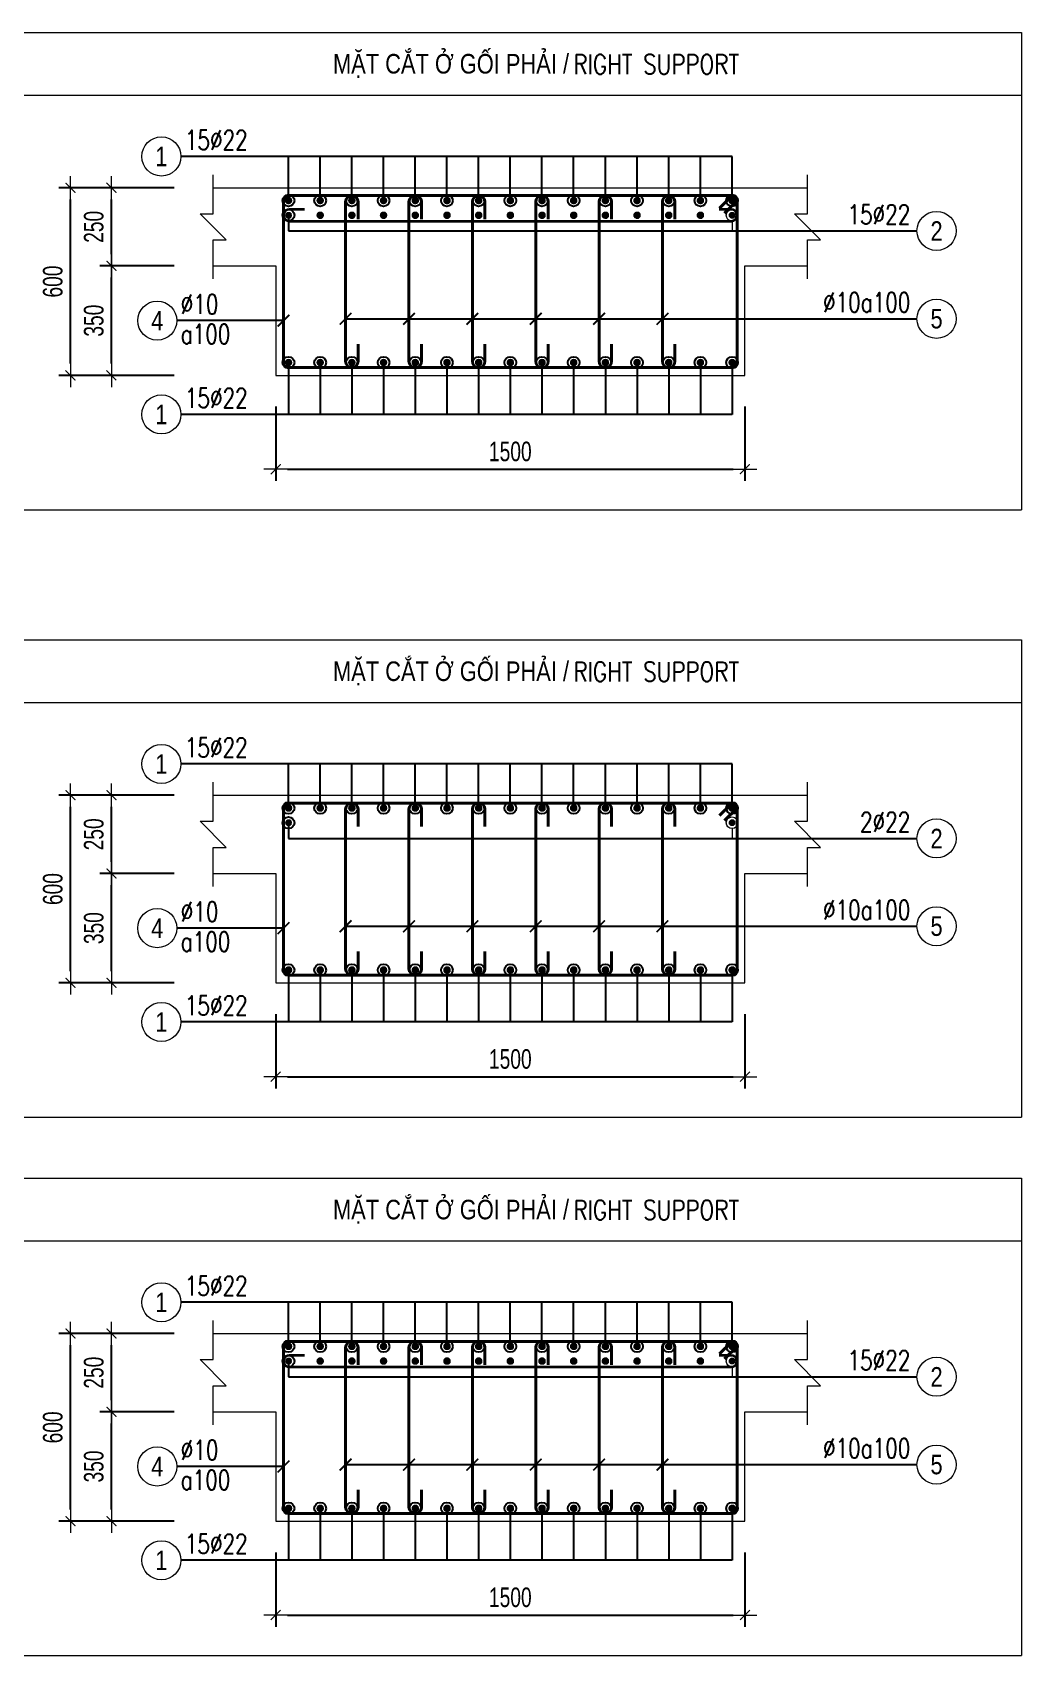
# Model space of a CAD drawing. Header units: millimetres. Extents: x 0 to 256521, y -18667 to 27271.
# Drawn here: x 253360 to 256521, y 7832 to 13023 of the extents above; entities that cross this region are included whole.
import ezdxf
from ezdxf.enums import TextEntityAlignment as Align

# ---------------------------------------------------------------- set-up
doc = ezdxf.new("R2010")
doc.units = ezdxf.units.MM
doc.layers.get('0').update_dxf_attribs({"lineweight": 20})
doc.layers.get('Defpoints').update_dxf_attribs({"color": 151, "lineweight": 9})
for name, color, linetype, lineweight in [('NDC_S_CONTINUOUS', 3, 'Continuous', 20), ('NDC_S_DIM', 1, 'Continuous', 15), ('NDC_S_REBAR', 4, 'Continuous', 35), ('NDC_S_STIRRUP', 4, 'Continuous', 40), ('NDC_S_THIN LINE', 8, 'Continuous', 9), ('NDC_S_VN TEXT', 7, 'Continuous', 20), ('NDC_Table', 3, 'Continuous', 20)]:
    doc.layers.add(name, color=color, linetype=linetype, lineweight=lineweight)
doc.styles.add('ARIAL', font='arial.ttf', dxfattribs={"width": 0.8})
doc.styles.add('NDC_DIM', font='', dxfattribs={"width": 0.75})
doc.styles.add('NDC_EN TXT', font='romans.shx', dxfattribs={"width": 0.8})
doc.styles.add('NDC_VIE TXT', font='arial.ttf', dxfattribs={"width": 0.8})
doc.styles.get('NDC_DIM').set_extended_font_data('Dotum')
doc.dimstyles.new('NDC_dim_25', dxfattribs={"dimscale": 25, "dimtxt": 2.5, "dimasz": 1.5, "dimexe": 1.5, "dimexo": 2.5, "dimgap": 1, "dimtad": 1, "dimdec": 0, "dimzin": 0, "dimdsep": 46, "dimtxsty": 'NDC_DIM', "dimblk": 'DIMMARK', "dimcen": 0.09, "dimdle": 1.2, "dimclrd": 1, "dimclre": 1, "dimclrt": 3, "dimadec": 0, "dimazin": 0, "dimtfac": 1, "dimtdec": 0, "dimtix": 1, "dimtofl": 0, "dimtmove": 0, "dimatfit": 3, "dimfxl": 8, "dimfxlon": 1, "dimtolj": 1, "dimtzin": 0, "dimarcsym": 0})

# ---------------------------------------------------------------- blocks, each defined once
blk = doc.blocks.new('DIMMARK')
at = {"layer": 'NDC_S_DIM', "color": 1}
blk.add_line((-1.5, 0), (1, 0), dxfattribs=at)
at = {"layer": 'NDC_S_DIM', "color": 2, "const_width": 0.1}
blk.add_lwpolyline([(-0.42, -0.42), (0.42, 0.42)], dxfattribs=at)
blk = doc.blocks.new('*D279')
at = {"layer": 'Defpoints', "color": 0, "transparency": 16777216}
for p in [(254137.1, 9983.4), (255637.1, 9983.4), (255637.1, 9683.4)]:
    blk.add_point(p, dxfattribs=at)
at = {"layer": 'NDC_S_DIM', "color": 1, "lineweight": -2, "transparency": 16777216}
for p, q in [((254137.1, 9883.4), (254137.1, 9645.9)), ((255637.1, 9883.4), (255637.1, 9645.9)), ((254174.6, 9683.4), (255599.6, 9683.4))]:
    blk.add_line(p, q, dxfattribs=at)
at = {"layer": 'NDC_S_DIM', "color": 1, "lineweight": -2, "transparency": 16777216, "xscale": 37.5, "yscale": 37.5, "zscale": 37.5, "rotation": 180}
blk.add_blockref('DIMMARK', (254137.1, 9683.4), dxfattribs=at)
at = {"layer": 'NDC_S_DIM', "color": 1, "lineweight": -2, "transparency": 16777216, "xscale": 37.5, "yscale": 37.5, "zscale": 37.5}
blk.add_blockref('DIMMARK', (255637.1, 9683.4), dxfattribs=at)
at = {"layer": 'NDC_S_DIM', "color": 3, "transparency": 16777216, "insert": (254887.1, 9739.7), "char_height": 62.5, "attachment_point": 5, "style": 'NDC_DIM'}
blk.add_mtext('\\A1;1500', dxfattribs=at)
blk = doc.blocks.new('*D280')
at = {"layer": 'Defpoints', "color": 0, "transparency": 16777216}
for p in [(253612.1, 10333.4), (253937.1, 10333.4), (253937.1, 9983.4)]:
    blk.add_point(p, dxfattribs=at)
at = {"layer": 'NDC_S_DIM', "color": 1, "lineweight": -2, "transparency": 16777216}
for p, q in [((253812.1, 10333.4), (253574.6, 10333.4)), ((253612.1, 10020.9), (253612.1, 10295.9)), ((253812.1, 9983.4), (253574.6, 9983.4))]:
    blk.add_line(p, q, dxfattribs=at)
at = {"layer": 'NDC_S_DIM', "color": 1, "lineweight": -2, "transparency": 16777216, "xscale": 37.5, "yscale": 37.5, "zscale": 37.5}
for p, rotation in [((253612.1, 10333.4), 90), ((253612.1, 9983.4), 270)]:
    blk.add_blockref('DIMMARK', p, dxfattribs=dict(at, rotation=rotation))
at = {"layer": 'NDC_S_DIM', "color": 3, "transparency": 16777216, "insert": (253555.8, 10158.4), "char_height": 62.5, "attachment_point": 5, "rotation": 90, "style": 'NDC_DIM'}
blk.add_mtext('\\A1;350', dxfattribs=at)
blk = doc.blocks.new('*D281')
at = {"layer": 'Defpoints', "color": 0, "transparency": 16777216}
for p in [(253612.1, 10583.4), (253937.1, 10583.4), (253937.1, 10333.4)]:
    blk.add_point(p, dxfattribs=at)
at = {"layer": 'NDC_S_DIM', "color": 1, "lineweight": -2, "transparency": 16777216}
for p, q in [((253812.1, 10583.4), (253574.6, 10583.4)), ((253612.1, 10370.9), (253612.1, 10545.9)), ((253812.1, 10333.4), (253574.6, 10333.4))]:
    blk.add_line(p, q, dxfattribs=at)
at = {"layer": 'NDC_S_DIM', "color": 1, "lineweight": -2, "transparency": 16777216, "xscale": 37.5, "yscale": 37.5, "zscale": 37.5}
for p, rotation in [((253612.1, 10583.4), 90), ((253612.1, 10333.4), 270)]:
    blk.add_blockref('DIMMARK', p, dxfattribs=dict(at, rotation=rotation))
at = {"layer": 'NDC_S_DIM', "color": 3, "transparency": 16777216, "insert": (253555.8, 10458.4), "char_height": 62.5, "attachment_point": 5, "rotation": 90, "style": 'NDC_DIM'}
blk.add_mtext('\\A1;250', dxfattribs=at)
blk = doc.blocks.new('*D282')
at = {"layer": 'Defpoints', "color": 0, "transparency": 16777216}
for p in [(253481.1, 10583.4), (253937.1, 10583.4), (253937.1, 9983.4)]:
    blk.add_point(p, dxfattribs=at)
at = {"layer": 'NDC_S_DIM', "color": 1, "lineweight": -2, "transparency": 16777216}
for p, q in [((253681.1, 10583.4), (253443.6, 10583.4)), ((253481.1, 10020.9), (253481.1, 10545.9)), ((253681.1, 9983.4), (253443.6, 9983.4))]:
    blk.add_line(p, q, dxfattribs=at)
at = {"layer": 'NDC_S_DIM', "color": 1, "lineweight": -2, "transparency": 16777216, "xscale": 37.5, "yscale": 37.5, "zscale": 37.5}
for p, rotation in [((253481.1, 10583.4), 90), ((253481.1, 9983.4), 270)]:
    blk.add_blockref('DIMMARK', p, dxfattribs=dict(at, rotation=rotation))
at = {"layer": 'NDC_S_DIM', "color": 3, "transparency": 16777216, "insert": (253424.8, 10283.4), "char_height": 62.5, "attachment_point": 5, "rotation": 90, "style": 'NDC_DIM'}
blk.add_mtext('\\A1;600', dxfattribs=at)
blk = doc.blocks.new('kata_block_THEP')
at = {"layer": 'NDC_S_REBAR', "color": 0}
for p, q in [((-0.5, 0), (0.5, 0)), ((-0.35, 0.35), (0.35, -0.35)), ((0.35, 0.35), (-0.35, -0.35)), ((0, 0.5), (0, -0.5))]:
    blk.add_line(p, q, dxfattribs=at)
at = {"layer": 'NDC_S_REBAR', "color": 0, "const_width": 0.0833}
blk.add_lwpolyline([(-0.5, 0, 1), (0.5, 0, 1), (-0.5, 0, 1)], format="xyb", dxfattribs=at)
blk = doc.blocks.new('*U212')
blk.add_circle((-2.5, 0), 2.5)
at = {"layer": 'NDC_S_VN TEXT', "color": 3, "style": 'NDC_EN TXT', "width": 0.75}
blk.add_attdef('DK1', (0.5, 0.85), '', height=2.5, dxfattribs=at)
at = {"layer": 'NDC_S_VN TEXT', "color": 7, "style": 'ARIAL', "width": 0.8}
blk.add_attdef('SH2', text='', height=2.5, dxfattribs=at).set_placement((-2.5, 0), align=Align.MIDDLE)
blk = doc.blocks.new('*U209')
blk.add_circle((2.5, 0), 2.5)
at = {"layer": 'NDC_S_VN TEXT', "color": 3, "style": 'NDC_EN TXT', "width": 0.75}
blk.add_attdef('DK2', text='', height=2.5, dxfattribs=at).set_placement((-0.85, 0.85), align=Align.RIGHT)
at = {"layer": 'NDC_S_VN TEXT', "color": 7, "style": 'ARIAL', "width": 0.8}
blk.add_attdef('SH3', text='', height=2.5, dxfattribs=at).set_placement((2.5, 0), align=Align.MIDDLE)
blk = doc.blocks.new('*U213')
blk.add_circle((-2.5, 0), 2.5)
at = {"layer": 'NDC_S_VN TEXT', "color": 3, "style": 'NDC_EN TXT', "width": 0.75}
for tag, p in [('DK1', (0.5, 0.85)), ('KC1', (0.5, -2.97))]:
    blk.add_attdef(tag, p, '', height=2.5, dxfattribs=at)
at = {"layer": 'NDC_S_VN TEXT', "color": 7, "style": 'ARIAL', "width": 0.8}
blk.add_attdef('SH2', text='', height=2.5, dxfattribs=at).set_placement((-2.5, 0), align=Align.MIDDLE)
blk = doc.blocks.new('TABLE 1')
at = {"layer": 'NDC_Table'}
for p, q in [((0, 0), (10824, 0)), ((10824, 0), (10824, -1526.1)), ((0, -200), (10824, -200)), ((0, -1526.1), (10824, -1526.1))]:
    blk.add_line(p, q, dxfattribs=at)
at = {"layer": 'NDC_S_VN TEXT', "style": 'NDC_VIE TXT', "width": 0.8}
blk.add_text('MẶT CẮT Ở GỐI PHẢI /', height=62.5, dxfattribs=at).set_placement((9000.4, -100), align=Align.MIDDLE_CENTER)
at = {"layer": 'NDC_S_VN TEXT', "color": 2, "style": 'NDC_EN TXT', "width": 0.8}
blk.add_text('RIGHT SUPPORT', height=62.5, dxfattribs=at).set_placement((9391.9, -101.8), align=Align.MIDDLE_LEFT)
blk = doc.blocks.new('*D396')
at = {"layer": 'Defpoints', "color": 0, "transparency": 16777216}
for p in [(254137.1, 11926.1), (255637.1, 11926.1), (255637.1, 11626.1)]:
    blk.add_point(p, dxfattribs=at)
at = {"layer": 'NDC_S_DIM', "color": 1, "lineweight": -2, "transparency": 16777216}
for p, q in [((254137.1, 11826.1), (254137.1, 11588.6)), ((255637.1, 11826.1), (255637.1, 11588.6)), ((254174.6, 11626.1), (255599.6, 11626.1))]:
    blk.add_line(p, q, dxfattribs=at)
at = {"layer": 'NDC_S_DIM', "color": 1, "lineweight": -2, "transparency": 16777216, "xscale": 37.5, "yscale": 37.5, "zscale": 37.5, "rotation": 180}
blk.add_blockref('DIMMARK', (254137.1, 11626.1), dxfattribs=at)
at = {"layer": 'NDC_S_DIM', "color": 1, "lineweight": -2, "transparency": 16777216, "xscale": 37.5, "yscale": 37.5, "zscale": 37.5}
blk.add_blockref('DIMMARK', (255637.1, 11626.1), dxfattribs=at)
at = {"layer": 'NDC_S_DIM', "color": 3, "transparency": 16777216, "insert": (254887.1, 11682.4), "char_height": 62.5, "attachment_point": 5, "style": 'NDC_DIM'}
blk.add_mtext('\\A1;1500', dxfattribs=at)
blk = doc.blocks.new('*D397')
at = {"layer": 'Defpoints', "color": 0, "transparency": 16777216}
for p in [(253612.1, 12276.1), (253937.1, 12276.1), (253937.1, 11926.1)]:
    blk.add_point(p, dxfattribs=at)
at = {"layer": 'NDC_S_DIM', "color": 1, "lineweight": -2, "transparency": 16777216}
for p, q in [((253812.1, 12276.1), (253574.6, 12276.1)), ((253612.1, 11963.6), (253612.1, 12238.6)), ((253812.1, 11926.1), (253574.6, 11926.1))]:
    blk.add_line(p, q, dxfattribs=at)
at = {"layer": 'NDC_S_DIM', "color": 1, "lineweight": -2, "transparency": 16777216, "xscale": 37.5, "yscale": 37.5, "zscale": 37.5}
for p, rotation in [((253612.1, 12276.1), 90), ((253612.1, 11926.1), 270)]:
    blk.add_blockref('DIMMARK', p, dxfattribs=dict(at, rotation=rotation))
at = {"layer": 'NDC_S_DIM', "color": 3, "transparency": 16777216, "insert": (253555.8, 12101.1), "char_height": 62.5, "attachment_point": 5, "rotation": 90, "style": 'NDC_DIM'}
blk.add_mtext('\\A1;350', dxfattribs=at)
blk = doc.blocks.new('*D398')
at = {"layer": 'Defpoints', "color": 0, "transparency": 16777216}
for p in [(253612.1, 12526.1), (253937.1, 12526.1), (253937.1, 12276.1)]:
    blk.add_point(p, dxfattribs=at)
at = {"layer": 'NDC_S_DIM', "color": 1, "lineweight": -2, "transparency": 16777216}
for p, q in [((253812.1, 12526.1), (253574.6, 12526.1)), ((253612.1, 12313.6), (253612.1, 12488.6)), ((253812.1, 12276.1), (253574.6, 12276.1))]:
    blk.add_line(p, q, dxfattribs=at)
at = {"layer": 'NDC_S_DIM', "color": 1, "lineweight": -2, "transparency": 16777216, "xscale": 37.5, "yscale": 37.5, "zscale": 37.5}
for p, rotation in [((253612.1, 12526.1), 90), ((253612.1, 12276.1), 270)]:
    blk.add_blockref('DIMMARK', p, dxfattribs=dict(at, rotation=rotation))
at = {"layer": 'NDC_S_DIM', "color": 3, "transparency": 16777216, "insert": (253555.8, 12401.1), "char_height": 62.5, "attachment_point": 5, "rotation": 90, "style": 'NDC_DIM'}
blk.add_mtext('\\A1;250', dxfattribs=at)
blk = doc.blocks.new('*D399')
at = {"layer": 'Defpoints', "color": 0, "transparency": 16777216}
for p in [(253481.1, 12526.1), (253937.1, 12526.1), (253937.1, 11926.1)]:
    blk.add_point(p, dxfattribs=at)
at = {"layer": 'NDC_S_DIM', "color": 1, "lineweight": -2, "transparency": 16777216}
for p, q in [((253681.1, 12526.1), (253443.6, 12526.1)), ((253481.1, 11963.6), (253481.1, 12488.6)), ((253681.1, 11926.1), (253443.6, 11926.1))]:
    blk.add_line(p, q, dxfattribs=at)
at = {"layer": 'NDC_S_DIM', "color": 1, "lineweight": -2, "transparency": 16777216, "xscale": 37.5, "yscale": 37.5, "zscale": 37.5}
for p, rotation in [((253481.1, 12526.1), 90), ((253481.1, 11926.1), 270)]:
    blk.add_blockref('DIMMARK', p, dxfattribs=dict(at, rotation=rotation))
at = {"layer": 'NDC_S_DIM', "color": 3, "transparency": 16777216, "insert": (253424.8, 12226.1), "char_height": 62.5, "attachment_point": 5, "rotation": 90, "style": 'NDC_DIM'}
blk.add_mtext('\\A1;600', dxfattribs=at)
blk = doc.blocks.new('*D408')
at = {"layer": 'Defpoints', "color": 0, "transparency": 16777216}
for p in [(254137.1, 8261.9), (255637.1, 8261.9), (255637.1, 7961.9)]:
    blk.add_point(p, dxfattribs=at)
at = {"layer": 'NDC_S_DIM', "color": 1, "lineweight": -2, "transparency": 16777216}
for p, q in [((254137.1, 8161.9), (254137.1, 7924.4)), ((255637.1, 8161.9), (255637.1, 7924.4)), ((254174.6, 7961.9), (255599.6, 7961.9))]:
    blk.add_line(p, q, dxfattribs=at)
at = {"layer": 'NDC_S_DIM', "color": 1, "lineweight": -2, "transparency": 16777216, "xscale": 37.5, "yscale": 37.5, "zscale": 37.5, "rotation": 180}
blk.add_blockref('DIMMARK', (254137.1, 7961.9), dxfattribs=at)
at = {"layer": 'NDC_S_DIM', "color": 1, "lineweight": -2, "transparency": 16777216, "xscale": 37.5, "yscale": 37.5, "zscale": 37.5}
blk.add_blockref('DIMMARK', (255637.1, 7961.9), dxfattribs=at)
at = {"layer": 'NDC_S_DIM', "color": 3, "transparency": 16777216, "insert": (254887.1, 8018.2), "char_height": 62.5, "attachment_point": 5, "style": 'NDC_DIM'}
blk.add_mtext('\\A1;1500', dxfattribs=at)
blk = doc.blocks.new('*D409')
at = {"layer": 'Defpoints', "color": 0, "transparency": 16777216}
for p in [(253612.1, 8611.9), (253937.1, 8611.9), (253937.1, 8261.9)]:
    blk.add_point(p, dxfattribs=at)
at = {"layer": 'NDC_S_DIM', "color": 1, "lineweight": -2, "transparency": 16777216}
for p, q in [((253812.1, 8611.9), (253574.6, 8611.9)), ((253612.1, 8299.4), (253612.1, 8574.4)), ((253812.1, 8261.9), (253574.6, 8261.9))]:
    blk.add_line(p, q, dxfattribs=at)
at = {"layer": 'NDC_S_DIM', "color": 1, "lineweight": -2, "transparency": 16777216, "xscale": 37.5, "yscale": 37.5, "zscale": 37.5}
for p, rotation in [((253612.1, 8611.9), 90), ((253612.1, 8261.9), 270)]:
    blk.add_blockref('DIMMARK', p, dxfattribs=dict(at, rotation=rotation))
at = {"layer": 'NDC_S_DIM', "color": 3, "transparency": 16777216, "insert": (253555.8, 8436.9), "char_height": 62.5, "attachment_point": 5, "rotation": 90, "style": 'NDC_DIM'}
blk.add_mtext('\\A1;350', dxfattribs=at)
blk = doc.blocks.new('*D410')
at = {"layer": 'Defpoints', "color": 0, "transparency": 16777216}
for p in [(253612.1, 8861.9), (253937.1, 8861.9), (253937.1, 8611.9)]:
    blk.add_point(p, dxfattribs=at)
at = {"layer": 'NDC_S_DIM', "color": 1, "lineweight": -2, "transparency": 16777216}
for p, q in [((253812.1, 8861.9), (253574.6, 8861.9)), ((253612.1, 8649.4), (253612.1, 8824.4)), ((253812.1, 8611.9), (253574.6, 8611.9))]:
    blk.add_line(p, q, dxfattribs=at)
at = {"layer": 'NDC_S_DIM', "color": 1, "lineweight": -2, "transparency": 16777216, "xscale": 37.5, "yscale": 37.5, "zscale": 37.5}
for p, rotation in [((253612.1, 8861.9), 90), ((253612.1, 8611.9), 270)]:
    blk.add_blockref('DIMMARK', p, dxfattribs=dict(at, rotation=rotation))
at = {"layer": 'NDC_S_DIM', "color": 3, "transparency": 16777216, "insert": (253555.8, 8736.9), "char_height": 62.5, "attachment_point": 5, "rotation": 90, "style": 'NDC_DIM'}
blk.add_mtext('\\A1;250', dxfattribs=at)
blk = doc.blocks.new('*D411')
at = {"layer": 'Defpoints', "color": 0, "transparency": 16777216}
for p in [(253481.1, 8861.9), (253937.1, 8861.9), (253937.1, 8261.9)]:
    blk.add_point(p, dxfattribs=at)
at = {"layer": 'NDC_S_DIM', "color": 1, "lineweight": -2, "transparency": 16777216}
for p, q in [((253681.1, 8861.9), (253443.6, 8861.9)), ((253481.1, 8299.4), (253481.1, 8824.4)), ((253681.1, 8261.9), (253443.6, 8261.9))]:
    blk.add_line(p, q, dxfattribs=at)
at = {"layer": 'NDC_S_DIM', "color": 1, "lineweight": -2, "transparency": 16777216, "xscale": 37.5, "yscale": 37.5, "zscale": 37.5}
for p, rotation in [((253481.1, 8861.9), 90), ((253481.1, 8261.9), 270)]:
    blk.add_blockref('DIMMARK', p, dxfattribs=dict(at, rotation=rotation))
at = {"layer": 'NDC_S_DIM', "color": 3, "transparency": 16777216, "insert": (253424.8, 8561.9), "char_height": 62.5, "attachment_point": 5, "rotation": 90, "style": 'NDC_DIM'}
blk.add_mtext('\\A1;600', dxfattribs=at)

msp = doc.modelspace()

# ---------------------------------------------------------------- linework, layer by layer
at = {"layer": 'NDC_S_CONTINUOUS'}
for p, q in [((253937.1, 12526.1), (255837.1, 12526.1)), ((253937.1, 10583.4), (255837.1, 10583.4)), ((253937.1, 8861.9), (255837.1, 8861.9))]:
    msp.add_line(p, q, dxfattribs=at)
for points in [[(253937.1, 12276.1), (254137.1, 12276.1), (254137.1, 11926.1), (255637.1, 11926.1), (255637.1, 12276.1), (255837.1, 12276.1)], [(253937.1, 10333.4), (254137.1, 10333.4), (254137.1, 9983.4), (255637.1, 9983.4), (255637.1, 10333.4), (255837.1, 10333.4)], [(253937.1, 8611.9), (254137.1, 8611.9), (254137.1, 8261.9), (255637.1, 8261.9), (255637.1, 8611.9), (255837.1, 8611.9)]]:
    msp.add_lwpolyline(points, dxfattribs=at)
at = {"layer": 'NDC_S_DIM'}
for points in [[(253937.1, 12234.4), (253937.1, 12359.4), (253978.7, 12359.4), (253895.4, 12442.8), (253937.1, 12442.8), (253937.1, 12567.8)], [(255837.1, 12234.4), (255837.1, 12359.4), (255878.7, 12359.4), (255795.4, 12442.8), (255837.1, 12442.8), (255837.1, 12567.8)], [(253937.1, 10291.8), (253937.1, 10416.8), (253978.7, 10416.8), (253895.4, 10500.1), (253937.1, 10500.1), (253937.1, 10625.1)], [(255837.1, 10291.8), (255837.1, 10416.8), (255878.7, 10416.8), (255795.4, 10500.1), (255837.1, 10500.1), (255837.1, 10625.1)], [(253937.1, 8570.2), (253937.1, 8695.2), (253978.7, 8695.2), (253895.4, 8778.6), (253937.1, 8778.6), (253937.1, 8903.6)], [(255837.1, 8570.2), (255837.1, 8695.2), (255878.7, 8695.2), (255795.4, 8778.6), (255837.1, 8778.6), (255837.1, 8903.6)]]:
    msp.add_lwpolyline(points, dxfattribs=at)
at = {"layer": 'NDC_S_REBAR'}
for points in [[(254229.4, 12456.5), (254180.5, 12456.5, 1), (254180.5, 12419.7), (255593.6, 12419.7, 1), (255593.6, 12456.5), (255554.4, 12456.5, -0.414214)], [(254229.4, 8792.3), (254180.5, 8792.3, 1), (254180.5, 8755.5), (255593.6, 8755.5, 1), (255593.6, 8792.3), (255554.4, 8792.3, -0.414214)]]:
    msp.add_lwpolyline(points, format="xyb", dxfattribs=at)
at = {"layer": 'NDC_S_STIRRUP'}
for points in [[(255556.1, 12461.1), (255596.1, 12501.1, -0.414214), (255612.1, 12485.1), (255612.1, 11967.1, -0.414214), (255596.1, 11951.1), (254178.1, 11951.1, -0.414214), (254162.1, 11967.1), (254162.1, 12485.1, -0.414214), (254178.1, 12501.1), (255596.1, 12501.1, -0.414214), (255612.1, 12485.1), (255572.1, 12445.1)], [(254400.6, 12426.1), (254400.6, 12481.1, 1), (254360.6, 12481.1), (254360.6, 11971.1, 1), (254400.6, 11971.1), (254400.6, 12026.1)], [(254603.2, 12426.1), (254603.2, 12481.1, 1), (254563.2, 12481.1), (254563.2, 11971.1, 1), (254603.2, 11971.1), (254603.2, 12026.1)], [(254805.8, 12426.1), (254805.8, 12481.1, 1), (254765.8, 12481.1), (254765.8, 11971.1, 1), (254805.8, 11971.1), (254805.8, 12026.1)], [(255008.4, 12426.1), (255008.4, 12481.1, 1), (254968.4, 12481.1), (254968.4, 11971.1, 1), (255008.4, 11971.1), (255008.4, 12026.1)], [(255210.9, 12426.1), (255210.9, 12481.1, 1), (255170.9, 12481.1), (255170.9, 11971.1, 1), (255210.9, 11971.1), (255210.9, 12026.1)], [(255413.5, 12426.1), (255413.5, 12481.1, 1), (255373.5, 12481.1), (255373.5, 11971.1, 1), (255413.5, 11971.1), (255413.5, 12026.1)], [(255556.1, 10518.4), (255596.1, 10558.4, -0.414214), (255612.1, 10542.4), (255612.1, 10024.4, -0.414214), (255596.1, 10008.4), (254178.1, 10008.4, -0.414214), (254162.1, 10024.4), (254162.1, 10542.4, -0.414214), (254178.1, 10558.4), (255596.1, 10558.4, -0.414214), (255612.1, 10542.4), (255572.1, 10502.4)], [(254400.6, 10483.4), (254400.6, 10538.4, 1), (254360.6, 10538.4), (254360.6, 10028.4, 1), (254400.6, 10028.4), (254400.6, 10083.4)], [(254603.2, 10483.4), (254603.2, 10538.4, 1), (254563.2, 10538.4), (254563.2, 10028.4, 1), (254603.2, 10028.4), (254603.2, 10083.4)], [(254805.8, 10483.4), (254805.8, 10538.4, 1), (254765.8, 10538.4), (254765.8, 10028.4, 1), (254805.8, 10028.4), (254805.8, 10083.4)], [(255008.4, 10483.4), (255008.4, 10538.4, 1), (254968.4, 10538.4), (254968.4, 10028.4, 1), (255008.4, 10028.4), (255008.4, 10083.4)], [(255210.9, 10483.4), (255210.9, 10538.4, 1), (255170.9, 10538.4), (255170.9, 10028.4, 1), (255210.9, 10028.4), (255210.9, 10083.4)], [(255413.5, 10483.4), (255413.5, 10538.4, 1), (255373.5, 10538.4), (255373.5, 10028.4, 1), (255413.5, 10028.4), (255413.5, 10083.4)], [(255556.1, 8796.9), (255596.1, 8836.9, -0.414214), (255612.1, 8820.9), (255612.1, 8302.9, -0.414214), (255596.1, 8286.9), (254178.1, 8286.9, -0.414214), (254162.1, 8302.9), (254162.1, 8820.9, -0.414214), (254178.1, 8836.9), (255596.1, 8836.9, -0.414214), (255612.1, 8820.9), (255572.1, 8780.9)], [(254400.6, 8761.9), (254400.6, 8816.9, 1), (254360.6, 8816.9), (254360.6, 8306.9, 1), (254400.6, 8306.9), (254400.6, 8361.9)], [(254603.2, 8761.9), (254603.2, 8816.9, 1), (254563.2, 8816.9), (254563.2, 8306.9, 1), (254603.2, 8306.9), (254603.2, 8361.9)], [(254805.8, 8761.9), (254805.8, 8816.9, 1), (254765.8, 8816.9), (254765.8, 8306.9, 1), (254805.8, 8306.9), (254805.8, 8361.9)], [(255008.4, 8761.9), (255008.4, 8816.9, 1), (254968.4, 8816.9), (254968.4, 8306.9, 1), (255008.4, 8306.9), (255008.4, 8361.9)], [(255210.9, 8761.9), (255210.9, 8816.9, 1), (255170.9, 8816.9), (255170.9, 8306.9, 1), (255210.9, 8306.9), (255210.9, 8361.9)], [(255413.5, 8761.9), (255413.5, 8816.9, 1), (255373.5, 8816.9), (255373.5, 8306.9, 1), (255413.5, 8306.9), (255413.5, 8361.9)]]:
    msp.add_lwpolyline(points, format="xyb", dxfattribs=at)
at = {"layer": 'NDC_S_THIN LINE'}
for p, q in [((254178.1, 12419.4), (254178.1, 12388.1)), ((255596.1, 12419.4), (255596.1, 12388.1)), ((254178.1, 10476.7), (254178.1, 10445.4)), ((255596.1, 10476.7), (255596.1, 10445.4)), ((254178.1, 8755.2), (254178.1, 8723.9)), ((255596.1, 8755.2), (255596.1, 8723.9))]:
    msp.add_line(p, q, dxfattribs=at)
for centre in [(254178.1, 12438.1), (254178.1, 12438.1), (255596.1, 12438.1), (254178.1, 10495.4), (254178.1, 10495.4), (255596.1, 10495.4), (254178.1, 8773.9), (254178.1, 8773.9), (255596.1, 8773.9)]:
    msp.add_circle(centre, 18.8, dxfattribs=at)

# ---------------------------------------------------------------- block references
at = {"layer": 'NDC_S_REBAR'}
for p, xscale, yscale, zscale in [((254178.1, 12485.1), 22, 22, 22), ((254279.4, 12485.1), 22, 22, 22), ((254380.6, 12485.1), 22, 22, 22), ((254481.9, 12485.1), 22, 22, 22), ((254583.2, 12485.1), 22, 22, 22), ((254684.5, 12485.1), 22, 22, 22), ((254785.8, 12485.1), 22, 22, 22), ((254887.1, 12485.1), 22, 22, 22), ((254988.4, 12485.1), 22, 22, 22), ((255089.6, 12485.1), 22, 22, 22), ((255190.9, 12485.1), 22, 22, 22), ((255292.2, 12485.1), 22, 22, 22), ((255393.5, 12485.1), 22, 22, 22), ((255494.8, 12485.1), 22, 22, 22), ((255596.1, 12485.1), 22, 22, 22), ((254178.1, 12438.1), 20, 20, 20), ((254279.4, 12438.1), 22, 22, 22), ((254380.6, 12438.1), 22, 22, 22), ((254481.9, 12438.1), 22, 22, 22), ((254583.2, 12438.1), 22, 22, 22), ((254684.5, 12438.1), 22, 22, 22), ((254785.8, 12438.1), 22, 22, 22), ((254887.1, 12438.1), 22, 22, 22), ((254988.4, 12438.1), 22, 22, 22), ((255089.6, 12438.1), 22, 22, 22), ((255190.9, 12438.1), 22, 22, 22), ((255292.2, 12438.1), 22, 22, 22), ((255393.5, 12438.1), 22, 22, 22), ((255494.8, 12438.1), 22, 22, 22), ((255596.1, 12438.1), 20, 20, 20), ((254178.1, 11967.1), 22, 22, 22), ((254279.4, 11967.1), 22, 22, 22), ((254380.6, 11967.1), 22, 22, 22), ((254481.9, 11967.1), 22, 22, 22), ((254583.2, 11967.1), 22, 22, 22), ((254684.5, 11967.1), 22, 22, 22), ((254785.8, 11967.1), 22, 22, 22), ((254887.1, 11967.1), 22, 22, 22), ((254988.4, 11967.1), 22, 22, 22), ((255089.6, 11967.1), 22, 22, 22), ((255190.9, 11967.1), 22, 22, 22), ((255292.2, 11967.1), 22, 22, 22), ((255393.5, 11967.1), 22, 22, 22), ((255494.8, 11967.1), 22, 22, 22), ((255596.1, 11967.1), 22, 22, 22), ((254178.1, 10542.4), 22, 22, 22), ((254279.4, 10542.4), 22, 22, 22), ((254380.6, 10542.4), 22, 22, 22), ((254481.9, 10542.4), 22, 22, 22), ((254583.2, 10542.4), 22, 22, 22), ((254684.5, 10542.4), 22, 22, 22), ((254785.8, 10542.4), 22, 22, 22), ((254887.1, 10542.4), 22, 22, 22), ((254988.4, 10542.4), 22, 22, 22), ((255089.6, 10542.4), 22, 22, 22), ((255190.9, 10542.4), 22, 22, 22), ((255292.2, 10542.4), 22, 22, 22), ((255393.5, 10542.4), 22, 22, 22), ((255494.8, 10542.4), 22, 22, 22), ((255596.1, 10542.4), 22, 22, 22), ((254178.1, 10495.4), 20, 20, 20), ((255596.1, 10495.4), 20, 20, 20), ((254178.1, 10024.4), 22, 22, 22), ((254279.4, 10024.4), 22, 22, 22), ((254380.6, 10024.4), 22, 22, 22), ((254481.9, 10024.4), 22, 22, 22), ((254583.2, 10024.4), 22, 22, 22), ((254684.5, 10024.4), 22, 22, 22), ((254785.8, 10024.4), 22, 22, 22), ((254887.1, 10024.4), 22, 22, 22), ((254988.4, 10024.4), 22, 22, 22), ((255089.6, 10024.4), 22, 22, 22), ((255190.9, 10024.4), 22, 22, 22), ((255292.2, 10024.4), 22, 22, 22), ((255393.5, 10024.4), 22, 22, 22), ((255494.8, 10024.4), 22, 22, 22), ((255596.1, 10024.4), 22, 22, 22), ((254178.1, 8820.9), 22, 22, 22), ((254279.4, 8820.9), 22, 22, 22), ((254380.6, 8820.9), 22, 22, 22), ((254481.9, 8820.9), 22, 22, 22), ((254583.2, 8820.9), 22, 22, 22), ((254684.5, 8820.9), 22, 22, 22), ((254785.8, 8820.9), 22, 22, 22), ((254887.1, 8820.9), 22, 22, 22), ((254988.4, 8820.9), 22, 22, 22), ((255089.6, 8820.9), 22, 22, 22), ((255190.9, 8820.9), 22, 22, 22), ((255292.2, 8820.9), 22, 22, 22), ((255393.5, 8820.9), 22, 22, 22), ((255494.8, 8820.9), 22, 22, 22), ((255596.1, 8820.9), 22, 22, 22), ((254178.1, 8773.9), 20, 20, 20), ((254279.4, 8773.9), 22, 22, 22), ((254380.6, 8773.9), 22, 22, 22), ((254481.9, 8773.9), 22, 22, 22), ((254583.2, 8773.9), 22, 22, 22), ((254684.5, 8773.9), 22, 22, 22), ((254785.8, 8773.9), 22, 22, 22), ((254887.1, 8773.9), 22, 22, 22), ((254988.4, 8773.9), 22, 22, 22), ((255089.6, 8773.9), 22, 22, 22), ((255190.9, 8773.9), 22, 22, 22), ((255292.2, 8773.9), 22, 22, 22), ((255393.5, 8773.9), 22, 22, 22), ((255494.8, 8773.9), 22, 22, 22), ((255596.1, 8773.9), 20, 20, 20), ((254178.1, 8302.9), 22, 22, 22), ((254279.4, 8302.9), 22, 22, 22), ((254380.6, 8302.9), 22, 22, 22), ((254481.9, 8302.9), 22, 22, 22), ((254583.2, 8302.9), 22, 22, 22), ((254684.5, 8302.9), 22, 22, 22), ((254785.8, 8302.9), 22, 22, 22), ((254887.1, 8302.9), 22, 22, 22), ((254988.4, 8302.9), 22, 22, 22), ((255089.6, 8302.9), 22, 22, 22), ((255190.9, 8302.9), 22, 22, 22), ((255292.2, 8302.9), 22, 22, 22), ((255393.5, 8302.9), 22, 22, 22), ((255494.8, 8302.9), 22, 22, 22), ((255596.1, 8302.9), 22, 22, 22)]:
    msp.add_blockref('kata_block_THEP', p, dxfattribs=dict(at, xscale=xscale, yscale=yscale, zscale=zscale))
at = {"layer": 'NDC_S_THIN LINE'}
for p in [(245697.2, 13022.6), (245697.2, 11080), (245697.2, 9358.5)]:
    msp.add_blockref('TABLE 1', p, dxfattribs=at)
at = {"layer": 'NDC_S_THIN LINE', "xscale": 25, "yscale": 25, "zscale": 25}
for name, p, values in [('*U212', (253834.3, 12626.1), {'SH2': '1', 'DK1': '15%%c22'}), ('*U209', (256187.1, 12388.1), {'SH3': '2', 'DK2': '15%%c22'}), ('*U213', (253821.1, 12101.1), {'SH2': '4', 'DK1': '%%c10', 'KC1': 'a100'}), ('*U209', (256187.1, 12107), {'SH3': '5', 'DK2': '%%c10a100'}), ('*U212', (253834.3, 11801.1), {'SH2': '1', 'DK1': '15%%c22'}), ('*U212', (253834.3, 10683.4), {'SH2': '1', 'DK1': '15%%c22'}), ('*U209', (256187.1, 10445.4), {'SH3': '2', 'DK2': '2%%c22'}), ('*U213', (253821.1, 10158.4), {'SH2': '4', 'DK1': '%%c10', 'KC1': 'a100'}), ('*U209', (256187.1, 10164.4), {'SH3': '5', 'DK2': '%%c10a100'}), ('*U212', (253834.3, 9858.4), {'SH2': '1', 'DK1': '15%%c22'}), ('*U212', (253834.3, 8961.9), {'SH2': '1', 'DK1': '15%%c22'}), ('*U209', (256187.1, 8723.9), {'SH3': '2', 'DK2': '15%%c22'}), ('*U213', (253821.1, 8436.9), {'SH2': '4', 'DK1': '%%c10', 'KC1': 'a100'}), ('*U209', (256187.1, 8442.8), {'SH3': '5', 'DK2': '%%c10a100'}), ('*U212', (253834.3, 8136.9), {'SH2': '1', 'DK1': '15%%c22'})]:
    msp.add_blockref(name, p, dxfattribs=at).add_auto_attribs(values)

# ---------------------------------------------------------------- dimensions: what is measured, and where the dimension line sits
at = {"layer": 'NDC_S_DIM'}
for base, p1, p2, picture, middle in [((253481.1, 12526.1), (253937.1, 11926.1), (253937.1, 12526.1), '*D399', (253424.8, 12226.1)), ((253612.1, 12526.1), (253937.1, 12276.1), (253937.1, 12526.1), '*D398', (253555.8, 12401.1)), ((253612.1, 12276.1), (253937.1, 11926.1), (253937.1, 12276.1), '*D397', (253555.8, 12101.1)), ((253481.1, 10583.4), (253937.1, 9983.4), (253937.1, 10583.4), '*D282', (253424.8, 10283.4)), ((253612.1, 10583.4), (253937.1, 10333.4), (253937.1, 10583.4), '*D281', (253555.8, 10458.4)), ((253612.1, 10333.4), (253937.1, 9983.4), (253937.1, 10333.4), '*D280', (253555.8, 10158.4)), ((253481.1, 8861.9), (253937.1, 8261.9), (253937.1, 8861.9), '*D411', (253424.8, 8561.9)), ((253612.1, 8861.9), (253937.1, 8611.9), (253937.1, 8861.9), '*D410', (253555.8, 8736.9)), ((253612.1, 8611.9), (253937.1, 8261.9), (253937.1, 8611.9), '*D409', (253555.8, 8436.9))]:
    dim = msp.add_linear_dim(base=base, p1=p1, p2=p2, angle=270, dimstyle='NDC_dim_25', dxfattribs=at)
    dim.commit()
    dim.dimension.update_dxf_attribs({"geometry": picture, "text_midpoint": middle})
for base, p1, p2, picture, middle in [((255637.1, 11626.1), (254137.1, 11926.1), (255637.1, 11926.1), '*D396', (254887.1, 11682.4)), ((255637.1, 9683.4), (254137.1, 9983.4), (255637.1, 9983.4), '*D279', (254887.1, 9739.7)), ((255637.1, 7961.9), (254137.1, 8261.9), (255637.1, 8261.9), '*D408', (254887.1, 8018.2))]:
    dim = msp.add_linear_dim(base=base, p1=p1, p2=p2, dimstyle='NDC_dim_25', dxfattribs=at)
    dim.commit()
    dim.dimension.update_dxf_attribs({"geometry": picture, "text_midpoint": middle})

# ---------------------------------------------------------------- leaders
at = {"layer": 'NDC_S_THIN LINE'}
for points, override in [([(254178.1, 12485.1), (254178.1, 12626.1), (253834.3, 12626.1)], {"dimldrblk": 'DotBlank'}), ([(254279.4, 12485.1), (254279.4, 12626.1), (253834.3, 12626.1)], {"dimldrblk": 'DotBlank'}), ([(254380.6, 12485.1), (254380.6, 12626.1), (253834.3, 12626.1)], {"dimldrblk": 'DotBlank'}), ([(254481.9, 12485.1), (254481.9, 12626.1), (253834.3, 12626.1)], {"dimldrblk": 'DotBlank'}), ([(254583.2, 12485.1), (254583.2, 12626.1), (253834.3, 12626.1)], {"dimldrblk": 'DotBlank'}), ([(254684.5, 12485.1), (254684.5, 12626.1), (253834.3, 12626.1)], {"dimldrblk": 'DotBlank'}), ([(254785.8, 12485.1), (254785.8, 12626.1), (253834.3, 12626.1)], {"dimldrblk": 'DotBlank'}), ([(254887.1, 12485.1), (254887.1, 12626.1), (253834.3, 12626.1)], {"dimldrblk": 'DotBlank'}), ([(254988.4, 12485.1), (254988.4, 12626.1), (253834.3, 12626.1)], {"dimldrblk": 'DotBlank'}), ([(255089.6, 12485.1), (255089.6, 12626.1), (253834.3, 12626.1)], {"dimldrblk": 'DotBlank'}), ([(255190.9, 12485.1), (255190.9, 12626.1), (253834.3, 12626.1)], {"dimldrblk": 'DotBlank'}), ([(255292.2, 12485.1), (255292.2, 12626.1), (253834.3, 12626.1)], {"dimldrblk": 'DotBlank'}), ([(255393.5, 12485.1), (255393.5, 12626.1), (253834.3, 12626.1)], {"dimldrblk": 'DotBlank'}), ([(255494.8, 12485.1), (255494.8, 12626.1), (253834.3, 12626.1)], {"dimldrblk": 'DotBlank'}), ([(255596.1, 12485.1), (255596.1, 12626.1), (253834.3, 12626.1)], {"dimldrblk": 'DotBlank'}), ([(254178.1, 12438.1), (254178.1, 12388.1), (256187.1, 12388.1)], {"dimldrblk": 'DotBlank'}), ([(254162.1, 12101.1), (253821.1, 12101.1)], {"dimldrblk": 'ArchTick'}), ([(254360.6, 12107), (256187.1, 12107)], {"dimldrblk": 'ArchTick'}), ([(254563.2, 12107), (256187.1, 12107)], {"dimldrblk": 'ArchTick'}), ([(254765.8, 12107), (256187.1, 12107)], {"dimldrblk": 'ArchTick'}), ([(254968.4, 12107), (256187.1, 12107)], {"dimldrblk": 'ArchTick'}), ([(255170.9, 12107), (256187.1, 12107)], {"dimldrblk": 'ArchTick'}), ([(255373.5, 12107), (256187.1, 12107)], {"dimldrblk": 'ArchTick'}), ([(254178.1, 11967.1), (254178.1, 11801.1), (253834.3, 11801.1)], {"dimldrblk": 'DotBlank'}), ([(254279.4, 11967.1), (254279.4, 11801.1), (253834.3, 11801.1)], {"dimldrblk": 'DotBlank'}), ([(254380.6, 11967.1), (254380.6, 11801.1), (253834.3, 11801.1)], {"dimldrblk": 'DotBlank'}), ([(254481.9, 11967.1), (254481.9, 11801.1), (253834.3, 11801.1)], {"dimldrblk": 'DotBlank'}), ([(254583.2, 11967.1), (254583.2, 11801.1), (253834.3, 11801.1)], {"dimldrblk": 'DotBlank'}), ([(254684.5, 11967.1), (254684.5, 11801.1), (253834.3, 11801.1)], {"dimldrblk": 'DotBlank'}), ([(254785.8, 11967.1), (254785.8, 11801.1), (253834.3, 11801.1)], {"dimldrblk": 'DotBlank'}), ([(254887.1, 11967.1), (254887.1, 11801.1), (253834.3, 11801.1)], {"dimldrblk": 'DotBlank'}), ([(254988.4, 11967.1), (254988.4, 11801.1), (253834.3, 11801.1)], {"dimldrblk": 'DotBlank'}), ([(255089.6, 11967.1), (255089.6, 11801.1), (253834.3, 11801.1)], {"dimldrblk": 'DotBlank'}), ([(255190.9, 11967.1), (255190.9, 11801.1), (253834.3, 11801.1)], {"dimldrblk": 'DotBlank'}), ([(255292.2, 11967.1), (255292.2, 11801.1), (253834.3, 11801.1)], {"dimldrblk": 'DotBlank'}), ([(255393.5, 11967.1), (255393.5, 11801.1), (253834.3, 11801.1)], {"dimldrblk": 'DotBlank'}), ([(255494.8, 11967.1), (255494.8, 11801.1), (253834.3, 11801.1)], {"dimldrblk": 'DotBlank'}), ([(255596.1, 11967.1), (255596.1, 11801.1), (253834.3, 11801.1)], {"dimldrblk": 'DotBlank'}), ([(254178.1, 10542.4), (254178.1, 10683.4), (253834.3, 10683.4)], {"dimldrblk": 'DotBlank'}), ([(254279.4, 10542.4), (254279.4, 10683.4), (253834.3, 10683.4)], {"dimldrblk": 'DotBlank'}), ([(254380.6, 10542.4), (254380.6, 10683.4), (253834.3, 10683.4)], {"dimldrblk": 'DotBlank'}), ([(254481.9, 10542.4), (254481.9, 10683.4), (253834.3, 10683.4)], {"dimldrblk": 'DotBlank'}), ([(254583.2, 10542.4), (254583.2, 10683.4), (253834.3, 10683.4)], {"dimldrblk": 'DotBlank'}), ([(254684.5, 10542.4), (254684.5, 10683.4), (253834.3, 10683.4)], {"dimldrblk": 'DotBlank'}), ([(254785.8, 10542.4), (254785.8, 10683.4), (253834.3, 10683.4)], {"dimldrblk": 'DotBlank'}), ([(254887.1, 10542.4), (254887.1, 10683.4), (253834.3, 10683.4)], {"dimldrblk": 'DotBlank'}), ([(254988.4, 10542.4), (254988.4, 10683.4), (253834.3, 10683.4)], {"dimldrblk": 'DotBlank'}), ([(255089.6, 10542.4), (255089.6, 10683.4), (253834.3, 10683.4)], {"dimldrblk": 'DotBlank'}), ([(255190.9, 10542.4), (255190.9, 10683.4), (253834.3, 10683.4)], {"dimldrblk": 'DotBlank'}), ([(255292.2, 10542.4), (255292.2, 10683.4), (253834.3, 10683.4)], {"dimldrblk": 'DotBlank'}), ([(255393.5, 10542.4), (255393.5, 10683.4), (253834.3, 10683.4)], {"dimldrblk": 'DotBlank'}), ([(255494.8, 10542.4), (255494.8, 10683.4), (253834.3, 10683.4)], {"dimldrblk": 'DotBlank'}), ([(255596.1, 10542.4), (255596.1, 10683.4), (253834.3, 10683.4)], {"dimldrblk": 'DotBlank'}), ([(254178.1, 10495.4), (254178.1, 10445.4), (256187.1, 10445.4)], {"dimldrblk": 'DotBlank'}), ([(254162.1, 10158.4), (253821.1, 10158.4)], {"dimldrblk": 'ArchTick'}), ([(254360.6, 10164.4), (256187.1, 10164.4)], {"dimldrblk": 'ArchTick'}), ([(254563.2, 10164.4), (256187.1, 10164.4)], {"dimldrblk": 'ArchTick'}), ([(254765.8, 10164.4), (256187.1, 10164.4)], {"dimldrblk": 'ArchTick'}), ([(254968.4, 10164.4), (256187.1, 10164.4)], {"dimldrblk": 'ArchTick'}), ([(255170.9, 10164.4), (256187.1, 10164.4)], {"dimldrblk": 'ArchTick'}), ([(255373.5, 10164.4), (256187.1, 10164.4)], {"dimldrblk": 'ArchTick'}), ([(254178.1, 10024.4), (254178.1, 9858.4), (253834.3, 9858.4)], {"dimldrblk": 'DotBlank'}), ([(254279.4, 10024.4), (254279.4, 9858.4), (253834.3, 9858.4)], {"dimldrblk": 'DotBlank'}), ([(254380.6, 10024.4), (254380.6, 9858.4), (253834.3, 9858.4)], {"dimldrblk": 'DotBlank'}), ([(254481.9, 10024.4), (254481.9, 9858.4), (253834.3, 9858.4)], {"dimldrblk": 'DotBlank'}), ([(254583.2, 10024.4), (254583.2, 9858.4), (253834.3, 9858.4)], {"dimldrblk": 'DotBlank'}), ([(254684.5, 10024.4), (254684.5, 9858.4), (253834.3, 9858.4)], {"dimldrblk": 'DotBlank'}), ([(254785.8, 10024.4), (254785.8, 9858.4), (253834.3, 9858.4)], {"dimldrblk": 'DotBlank'}), ([(254887.1, 10024.4), (254887.1, 9858.4), (253834.3, 9858.4)], {"dimldrblk": 'DotBlank'}), ([(254988.4, 10024.4), (254988.4, 9858.4), (253834.3, 9858.4)], {"dimldrblk": 'DotBlank'}), ([(255089.6, 10024.4), (255089.6, 9858.4), (253834.3, 9858.4)], {"dimldrblk": 'DotBlank'}), ([(255190.9, 10024.4), (255190.9, 9858.4), (253834.3, 9858.4)], {"dimldrblk": 'DotBlank'}), ([(255292.2, 10024.4), (255292.2, 9858.4), (253834.3, 9858.4)], {"dimldrblk": 'DotBlank'}), ([(255393.5, 10024.4), (255393.5, 9858.4), (253834.3, 9858.4)], {"dimldrblk": 'DotBlank'}), ([(255494.8, 10024.4), (255494.8, 9858.4), (253834.3, 9858.4)], {"dimldrblk": 'DotBlank'}), ([(255596.1, 10024.4), (255596.1, 9858.4), (253834.3, 9858.4)], {"dimldrblk": 'DotBlank'}), ([(254178.1, 8820.9), (254178.1, 8961.9), (253834.3, 8961.9)], {"dimldrblk": 'DotBlank'}), ([(254279.4, 8820.9), (254279.4, 8961.9), (253834.3, 8961.9)], {"dimldrblk": 'DotBlank'}), ([(254380.6, 8820.9), (254380.6, 8961.9), (253834.3, 8961.9)], {"dimldrblk": 'DotBlank'}), ([(254481.9, 8820.9), (254481.9, 8961.9), (253834.3, 8961.9)], {"dimldrblk": 'DotBlank'}), ([(254583.2, 8820.9), (254583.2, 8961.9), (253834.3, 8961.9)], {"dimldrblk": 'DotBlank'}), ([(254684.5, 8820.9), (254684.5, 8961.9), (253834.3, 8961.9)], {"dimldrblk": 'DotBlank'}), ([(254785.8, 8820.9), (254785.8, 8961.9), (253834.3, 8961.9)], {"dimldrblk": 'DotBlank'}), ([(254887.1, 8820.9), (254887.1, 8961.9), (253834.3, 8961.9)], {"dimldrblk": 'DotBlank'}), ([(254988.4, 8820.9), (254988.4, 8961.9), (253834.3, 8961.9)], {"dimldrblk": 'DotBlank'}), ([(255089.6, 8820.9), (255089.6, 8961.9), (253834.3, 8961.9)], {"dimldrblk": 'DotBlank'}), ([(255190.9, 8820.9), (255190.9, 8961.9), (253834.3, 8961.9)], {"dimldrblk": 'DotBlank'}), ([(255292.2, 8820.9), (255292.2, 8961.9), (253834.3, 8961.9)], {"dimldrblk": 'DotBlank'}), ([(255393.5, 8820.9), (255393.5, 8961.9), (253834.3, 8961.9)], {"dimldrblk": 'DotBlank'}), ([(255494.8, 8820.9), (255494.8, 8961.9), (253834.3, 8961.9)], {"dimldrblk": 'DotBlank'}), ([(255596.1, 8820.9), (255596.1, 8961.9), (253834.3, 8961.9)], {"dimldrblk": 'DotBlank'}), ([(254178.1, 8773.9), (254178.1, 8723.9), (256187.1, 8723.9)], {"dimldrblk": 'DotBlank'}), ([(254360.6, 8442.8), (256187.1, 8442.8)], {"dimldrblk": 'ArchTick'}), ([(254563.2, 8442.8), (256187.1, 8442.8)], {"dimldrblk": 'ArchTick'}), ([(254765.8, 8442.8), (256187.1, 8442.8)], {"dimldrblk": 'ArchTick'}), ([(254968.4, 8442.8), (256187.1, 8442.8)], {"dimldrblk": 'ArchTick'}), ([(255170.9, 8442.8), (256187.1, 8442.8)], {"dimldrblk": 'ArchTick'}), ([(255373.5, 8442.8), (256187.1, 8442.8)], {"dimldrblk": 'ArchTick'}), ([(254162.1, 8436.9), (253821.1, 8436.9)], {"dimldrblk": 'ArchTick'}), ([(254178.1, 8302.9), (254178.1, 8136.9), (253834.3, 8136.9)], {"dimldrblk": 'DotBlank'}), ([(254279.4, 8302.9), (254279.4, 8136.9), (253834.3, 8136.9)], {"dimldrblk": 'DotBlank'}), ([(254380.6, 8302.9), (254380.6, 8136.9), (253834.3, 8136.9)], {"dimldrblk": 'DotBlank'}), ([(254481.9, 8302.9), (254481.9, 8136.9), (253834.3, 8136.9)], {"dimldrblk": 'DotBlank'}), ([(254583.2, 8302.9), (254583.2, 8136.9), (253834.3, 8136.9)], {"dimldrblk": 'DotBlank'}), ([(254684.5, 8302.9), (254684.5, 8136.9), (253834.3, 8136.9)], {"dimldrblk": 'DotBlank'}), ([(254785.8, 8302.9), (254785.8, 8136.9), (253834.3, 8136.9)], {"dimldrblk": 'DotBlank'}), ([(254887.1, 8302.9), (254887.1, 8136.9), (253834.3, 8136.9)], {"dimldrblk": 'DotBlank'}), ([(254988.4, 8302.9), (254988.4, 8136.9), (253834.3, 8136.9)], {"dimldrblk": 'DotBlank'}), ([(255089.6, 8302.9), (255089.6, 8136.9), (253834.3, 8136.9)], {"dimldrblk": 'DotBlank'}), ([(255190.9, 8302.9), (255190.9, 8136.9), (253834.3, 8136.9)], {"dimldrblk": 'DotBlank'}), ([(255292.2, 8302.9), (255292.2, 8136.9), (253834.3, 8136.9)], {"dimldrblk": 'DotBlank'}), ([(255393.5, 8302.9), (255393.5, 8136.9), (253834.3, 8136.9)], {"dimldrblk": 'DotBlank'}), ([(255494.8, 8302.9), (255494.8, 8136.9), (253834.3, 8136.9)], {"dimldrblk": 'DotBlank'}), ([(255596.1, 8302.9), (255596.1, 8136.9), (253834.3, 8136.9)], {"dimldrblk": 'DotBlank'})]:
    msp.add_leader(points, dimstyle='NDC_dim_25', override=override, dxfattribs=at)

doc.saveas('drawing.dxf')
